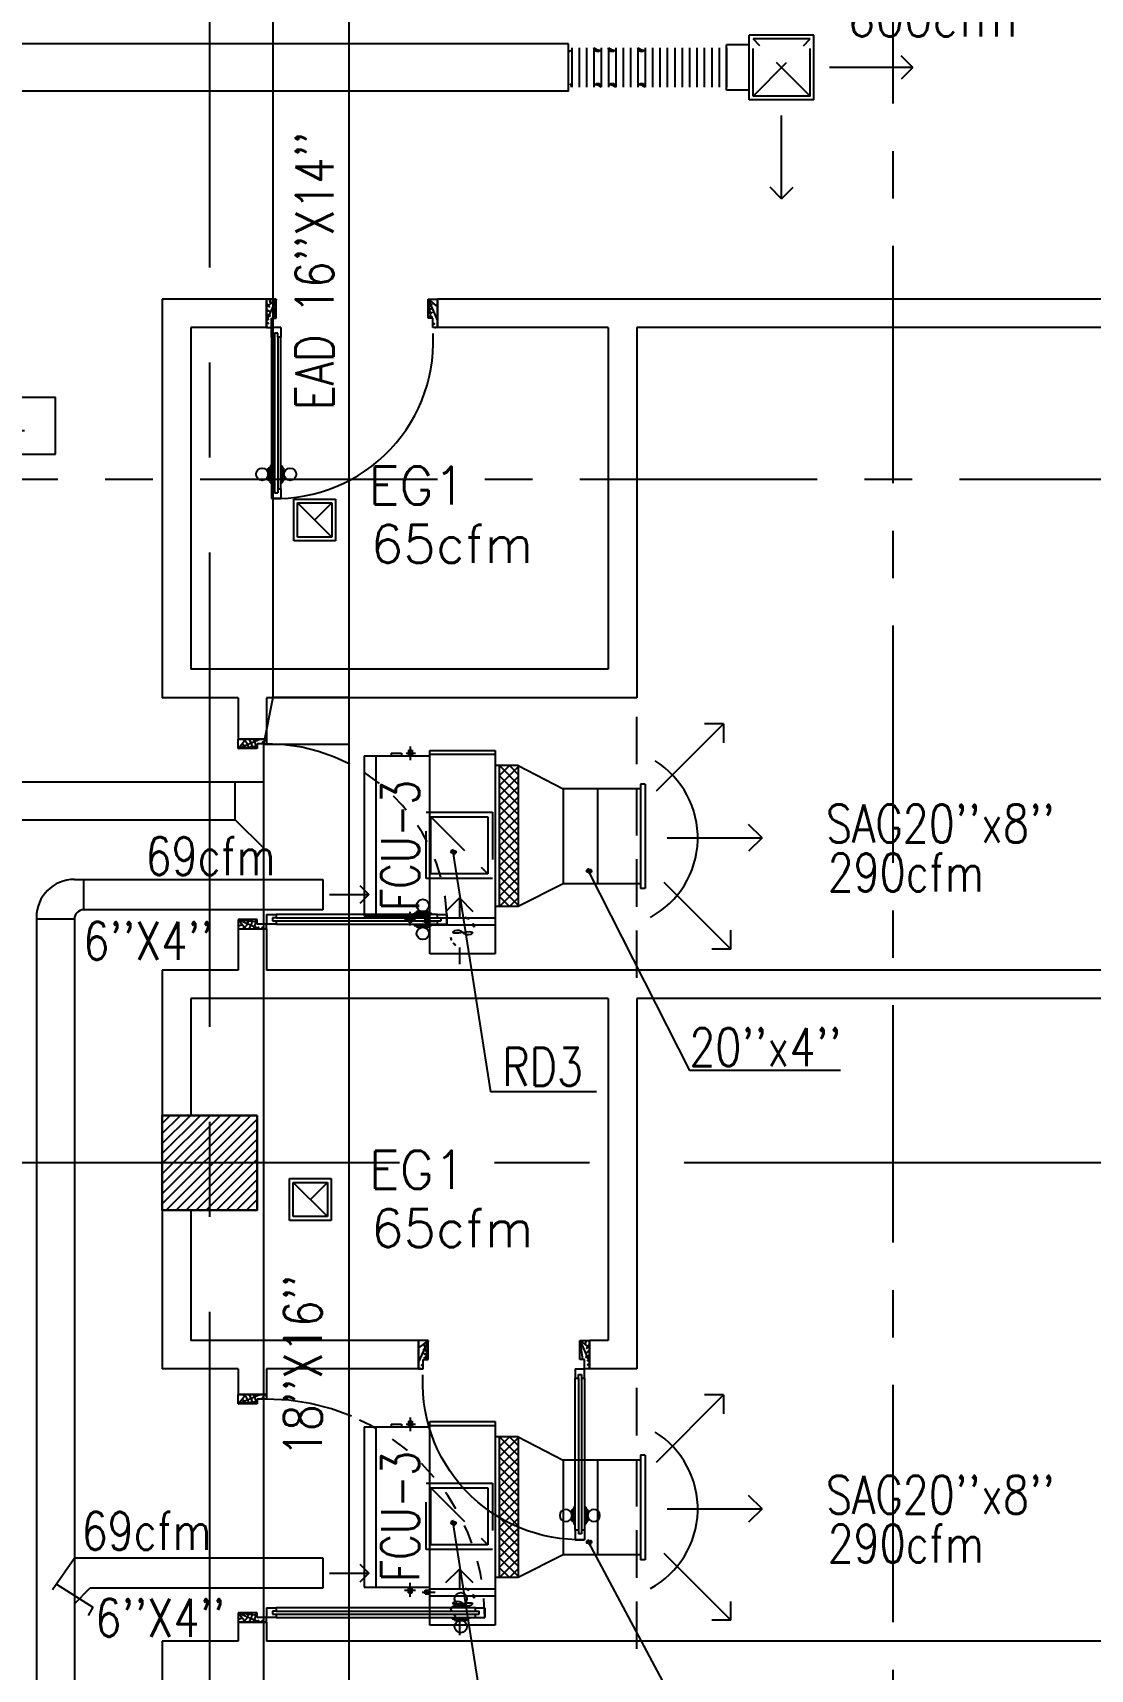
# Model space of a CAD drawing. Extents: x 417866231.7 to 417866328.5, y 43498046.7 to 43498124.2.
# Drawn here: x 417866289.15 to 417866294.72, y 43498095.34 to 43498103.96 of the extents above; entities that cross this region are included whole.
import ezdxf

# ---------------------------------------------------------------- set-up
doc = ezdxf.new("R2010")
doc.units = 0
doc.header["$MEASUREMENT"] = 0
for name, pattern in [('CENTER', [2, 1.25, -0.25, 0.25, -0.25]), ('CENTERX2', [4, 2.5, -0.5, 0.5, -0.5]), ('HIDDEN', [0.375, 0.25, -0.125])]:
    doc.linetypes.add(name, pattern=pattern)
doc.layers.get('0').update_dxf_attribs({"linetype": 'CONTINUOUS'})
for name, color, linetype in [('AXES', 11, 'CENTERX2'), ('AXES1', 11, 'CENTER'), ('COL', 7, 'CONTINUOUS'), ('DOOR', 9, 'CONTINUOUS'), ('DUCT', 6, 'CONTINUOUS'), ('EXDUCT', 10, 'CONTINUOUS'), ('FCU', 6, 'CONTINUOUS'), ('HAT', 11, 'CONTINUOUS'), ('M-AC-FLEX', 7, 'CONTINUOUS'), ('M-EGU.', 2, 'CONTINUOUS'), ('M-TEXT', 2, 'CONTINUOUS'), ('PSUPPLY', 3, 'HIDDEN'), ('SCD', 2, 'CONTINUOUS'), ('WALL', 9, 'CONTINUOUS')]:
    doc.layers.add(name, color=color, linetype=linetype)
doc.styles.add('ROMANS', font='ROMANS.shx', dxfattribs={"width": 0.6})

# ---------------------------------------------------------------- blocks, each defined once
blk = doc.blocks.new('DOOR90')
at = {"layer": 'DOOR', "color": 7, "linetype": 'ByBlock'}
for p, q in [((-150, 0), (0, 0)), ((-150, 0), (-150, -25)), ((0, -50), (-113.7, 0)), ((0, -50), (-40.1, 0)), ((0, -50), (0, 0)), ((-1000, -25), (-1050, -25)), ((-1050, -75), (-1050, -25)), ((-1050, -25), (-1050, -75)), ((-1000, -75), (-1050, -75)), ((-1000, -42), (-1020, -42)), ((-1020, -42), (-1020, -58)), ((-1000, -58), (-1020, -58)), ((-1000, -25), (-1000, -42)), ((-1000, -58), (-1000, -75)), ((-877.6, -17.8), (-967.6, -17.8)), ((-967.6, -25), (-967.6, -17.8)), ((-967.6, -75), (-967.6, -82.2)), ((-877.6, -82.2), (-967.6, -82.2)), ((-955, -8.8), (-890.2, -8.8)), ((-955, -17.8), (-955, -8.8)), ((-955, -17.8), (-890.2, -17.8)), ((-955, -82.2), (-890.2, -82.2)), ((-955, -82.2), (-955, -91.2)), ((-890.2, -17.8), (-890.2, -8.8)), ((-890.2, -82.2), (-890.2, -91.2)), ((-877.6, -25), (-877.6, -17.8)), ((-877.6, -75), (-877.6, -82.2)), ((-200, -25), (-150, -25)), ((-200, -42), (-200, -25)), ((-180, -42), (-200, -42)), ((-200, -58), (-180, -58)), ((-200, -75), (-200, -58)), ((-150, -75), (-200, -75)), ((-180, -58), (-180, -42)), ((-150, -25), (-100, -25)), ((-150, -75), (-150, -25)), ((-100, -25), (-100, -50)), ((0, -50), (-100, -36.6)), ((-100, -50), (0, -50)), ((-955, -91.2), (-890.2, -91.2)), ((0, -850), (-113.7, -900)), ((-100, -875), (-100, -850)), ((0, -850), (-100, -863.4)), ((-100, -850), (0, -850)), ((0, -850), (-40.1, -900)), ((0, -850), (0, -900)), ((-150, -875), (-100, -875)), ((-150, -900), (-150, -875)), ((-150, -900), (0, -900)), ((0, -900), (-150, -900))]:
    blk.add_line(p, q, dxfattribs=at)
at = {"layer": 'DOOR', "linetype": 'ByBlock'}
for p, q in [((-200, -25), (-1000, -25)), ((-200, -42), (-1000, -42)), ((-200, -58), (-1000, -58)), ((-1000, -75), (-200, -75))]:
    blk.add_line(p, q, dxfattribs=at)
at = {"layer": 'DOOR', "color": 7, "linetype": 'ByBlock'}
for centre in [(-922.6, 23.5), (-922.6, -123.5)]:
    blk.add_circle(centre, 32.4, dxfattribs=at)
for centre, radius, start, end in [((0, -50), 154.4, 161.10529, 166.28577), ((0, -50), 94.4, 148.01819, 180), ((0, -50), 134.4, 158.15985, 169.28002), ((0, -50), 114.4, 154.08384, 167.37743), ((0, -50), 74.4, 137.77643, 180), ((0, -50), 54.4, 113.20738, 180), ((0, -50), 34.4, 90, 180), ((0, -50), 14.4, 90, 180), ((0, -850), 94.4, 180, 211.98181), ((0, -850), 74.4, 180, 222.22357), ((0, -850), 54.4, 180, 246.79262), ((0, -850), 34.4, 180, 270), ((0, -850), 14.4, 180, 270), ((0, -850), 154.4, 193.71423, 198.89471), ((0, -850), 134.4, 190.71998, 201.84015)]:
    blk.add_arc(centre, radius, start, end, dxfattribs=at)
at = {"layer": 'DOOR', "linetype": 'HIDDEN', "ltscale": 0.5}
blk.add_arc((-222.2, -50), 828.2, 178.27012, 275.00304, dxfattribs=at)
blk = doc.blocks.new('DOOR-10')
at = {"layer": 'DOOR', "color": 0, "linetype": 'ByBlock'}
for p, q in [((-25.7, 1100), (-75.7, 1100)), ((-75.7, 1100), (-25.7, 1100)), ((-75.7, 1050), (-75.7, 1100)), ((-58.7, 1050), (-75.7, 1050)), ((-42.7, 1070), (-58.7, 1070)), ((-58.7, 1050), (-58.7, 1070)), ((-42.7, 1050), (-42.7, 1070)), ((-25.7, 1050), (-42.7, 1050)), ((-25.7, 1050), (-25.7, 1100)), ((-82.9, 1005), (-91.9, 1005)), ((-91.9, 1005), (-91.9, 940.2)), ((-75.7, 1017.6), (-82.9, 1017.6)), ((-82.9, 927.6), (-82.9, 1017.6)), ((-82.9, 1005), (-82.9, 940.2)), ((-25.7, 1017.6), (-18.5, 1017.6)), ((-18.5, 927.6), (-18.5, 1017.6)), ((-18.5, 1005), (-9.5, 1005)), ((-18.5, 1005), (-18.5, 940.2)), ((-9.5, 1005), (-9.5, 940.2)), ((-82.9, 940.2), (-91.9, 940.2)), ((-75.7, 927.6), (-82.9, 927.6)), ((-25.7, 927.6), (-18.5, 927.6)), ((-18.5, 940.2), (-9.5, 940.2)), ((-75.7, 200), (-58.7, 200)), ((-75.7, 150), (-75.7, 200)), ((-58.7, 200), (-58.7, 180)), ((-58.7, 180), (-42.7, 180)), ((-42.7, 200), (-25.7, 200)), ((-42.7, 180), (-42.7, 200)), ((-25.7, 200), (-25.7, 150)), ((-1000.7, 0), (-1000.7, 150)), ((-1000.7, 150), (-975.7, 150)), ((-1000.7, 150), (-1000.7, 0)), ((-975.7, 150), (-975.7, 100)), ((-975.7, 100), (-950.7, 100)), ((-950.7, 100), (-950.7, 0)), ((-75.7, 150), (-25.7, 150)), ((-50.7, 100), (-50.7, 0)), ((-25.7, 100), (-50.7, 100)), ((-0.7, 150), (-25.7, 150)), ((-25.7, 150), (-25.7, 100)), ((-950.7, 0), (-1000.7, 0)), ((-50.7, 0), (-0.7, 0))]:
    blk.add_line(p, q, dxfattribs=at)
at = {"layer": 'DOOR', "linetype": 'ByBlock'}
for p, q in [((-75.7, 1050), (-75.7, 200)), ((-58.7, 200), (-58.7, 1050)), ((-42.7, 200), (-42.7, 1050)), ((-25.7, 200), (-25.7, 1050))]:
    blk.add_line(p, q, dxfattribs=at)
at = {"layer": 'DOOR', "color": 9, "linetype": 'ByBlock'}
for p, q in [((-950.7, 0), (-1000.7, 113.7)), ((-950.7, 0), (-964.1, 100)), ((-50.7, 0), (-0.7, 113.7)), ((-50.7, 0), (-37.3, 100)), ((-0.7, 0), (-0.7, 150)), ((-950.7, 0), (-1000.7, 40.1)), ((-50.7, 0), (-0.7, 40.1))]:
    blk.add_line(p, q, dxfattribs=at)
at = {"layer": 'DOOR', "color": 0, "linetype": 'ByBlock'}
for centre in [(-124.2, 972.6), (22.8, 972.6)]:
    blk.add_circle(centre, 32.4, dxfattribs=at)
at = {"layer": 'DOOR', "linetype": 'HIDDEN', "ltscale": 0.5}
blk.add_arc((-23.4, 149.1), 952.3, 93.14816, 179.94816, dxfattribs=at)
at = {"layer": 'DOOR', "color": 9, "linetype": 'ByBlock'}
for centre, radius, start, end in [((-950.7, 0), 154.4, 103.71423, 108.89471), ((-950.7, 0), 134.4, 100.71998, 111.84015), ((-950.7, 0), 94.4, 90, 121.98181), ((-50.7, 0), 94.4, 58.01819, 90), ((-50.7, 0), 134.4, 68.15985, 79.28002), ((-50.7, 0), 114.4, 64.08384, 77.37743), ((-50.7, 0), 154.4, 71.10529, 76.28577), ((-950.7, 0), 74.4, 90, 132.22357), ((-950.7, 0), 54.4, 90, 156.79262), ((-950.7, 0), 34.4, 90, 180), ((-950.7, 0), 14.4, 90, 180), ((-50.7, 0), 74.4, 47.77643, 90), ((-50.7, 0), 54.4, 23.20738, 90), ((-50.7, 0), 34.4, 0, 90), ((-50.7, 0), 14.4, 0, 90)]:
    blk.add_arc(centre, radius, start, end, dxfattribs=at)
blk = doc.blocks.new('*X95')
at = {"color": 0}
for p, q in [((245928.6, 162719.8), (246398.5, 163189.7)), ((245928.6, 162772.8), (246345.5, 163189.7)), ((245928.6, 162825.8), (246292.5, 163189.7)), ((245928.6, 162878.9), (246239.4, 163189.7)), ((245928.6, 162931.9), (246186.4, 163189.7)), ((245928.6, 162984.9), (246133.4, 163189.7)), ((245928.6, 163038), (246080.3, 163189.7)), ((245928.6, 163091), (246027.3, 163189.7)), ((245928.6, 163144), (245974.3, 163189.7)), ((245951.6, 162689.7), (246428.6, 163166.7)), ((246004.6, 162689.7), (246428.6, 163113.7)), ((246057.6, 162689.7), (246428.6, 163060.7)), ((246110.7, 162689.7), (246428.6, 163007.6)), ((246163.7, 162689.7), (246428.6, 162954.6)), ((246216.7, 162689.7), (246428.6, 162901.6)), ((246269.8, 162689.7), (246428.6, 162848.5)), ((246322.8, 162689.7), (246428.6, 162795.5)), ((246375.8, 162689.7), (246428.6, 162742.5))]:
    blk.add_line(p, q, dxfattribs=at)
blk = doc.blocks.new('COL50')
at = {"layer": 'COL'}
blk.add_lwpolyline([(-250, 250), (-250, -250), (250, -250), (250, 250)], close=True, dxfattribs=at)
blk = doc.blocks.new('DOOR100')
at = {"layer": 'DOOR', "color": 7, "linetype": 'ByBlock'}
for p, q in [((-75, 1250), (-75, 1300)), ((-75, 1300), (-25, 1300)), ((-25, 1300), (-75, 1300)), ((-25, 1250), (-25, 1300)), ((-82.2, 1127.6), (-82.2, 1217.6)), ((-75, 1217.6), (-82.2, 1217.6)), ((-58, 1250), (-75, 1250)), ((-58, 1250), (-58, 1270)), ((-42, 1270), (-58, 1270)), ((-42, 1250), (-42, 1270)), ((-25, 1250), (-42, 1250)), ((-25, 1217.6), (-17.8, 1217.6)), ((-17.8, 1127.6), (-17.8, 1217.6)), ((-91.2, 1205), (-91.2, 1140.2)), ((-82.2, 1205), (-91.2, 1205)), ((-82.2, 1140.2), (-91.2, 1140.2)), ((-82.2, 1205), (-82.2, 1140.2)), ((-75, 1127.6), (-82.2, 1127.6)), ((-25, 1127.6), (-17.8, 1127.6)), ((-17.8, 1205), (-17.8, 1140.2)), ((-17.8, 1205), (-8.8, 1205)), ((-17.8, 1140.2), (-8.8, 1140.2)), ((-8.8, 1205), (-8.8, 1140.2)), ((-75, 200), (-58, 200)), ((-75, 150), (-75, 200)), ((-58, 200), (-58, 180)), ((-58, 180), (-42, 180)), ((-42, 200), (-25, 200)), ((-42, 180), (-42, 200)), ((-25, 200), (-25, 150)), ((-1200, 0), (-1200, 150)), ((-1200, 150), (-1175, 150)), ((-1200, 150), (-1200, 0)), ((-1150, 0), (-1200, 113.7)), ((-1175, 150), (-1175, 100)), ((-1175, 100), (-1150, 100)), ((-1150, 0), (-1163.4, 100)), ((-1150, 100), (-1150, 0)), ((-75, 150), (-25, 150)), ((-50, 0), (0, 113.7)), ((-50, 100), (-50, 0)), ((-50, 0), (-36.6, 100)), ((-25, 100), (-50, 100)), ((0, 150), (-25, 150)), ((-25, 150), (-25, 100)), ((0, 0), (0, 150)), ((0, 150), (0, 0)), ((-1150, 0), (-1200, 40.1)), ((-1150, 0), (-1200, 0)), ((-50, 0), (0, 40.1)), ((-50, 0), (0, 0))]:
    blk.add_line(p, q, dxfattribs=at)
at = {"layer": 'DOOR', "linetype": 'ByBlock'}
for p, q in [((-75, 1250), (-75, 200)), ((-58, 200), (-58, 1250)), ((-42, 200), (-42, 1250)), ((-25, 200), (-25, 1250))]:
    blk.add_line(p, q, dxfattribs=at)
at = {"layer": 'DOOR', "color": 7, "linetype": 'ByBlock'}
for centre in [(-123.5, 1172.6), (23.5, 1172.6)]:
    blk.add_circle(centre, 32.4, dxfattribs=at)
at = {"layer": 'DOOR', "linetype": 'HIDDEN', "ltscale": 0.5}
blk.add_arc((-25, 150), 1150, 90, 180, dxfattribs=at)
at = {"layer": 'DOOR', "color": 7, "linetype": 'ByBlock'}
for centre, radius, start, end in [((-1150, 0), 154.4, 103.71423, 108.89471), ((-1150, 0), 134.4, 100.71998, 111.84015), ((-1150, 0), 94.4, 90, 121.98181), ((-50, 0), 94.4, 58.01819, 90), ((-50, 0), 134.4, 68.15985, 79.28002), ((-50, 0), 114.4, 64.08384, 77.37743), ((-50, 0), 154.4, 71.10529, 76.28577), ((-1150, 0), 74.4, 90, 132.22357), ((-1150, 0), 54.4, 90, 156.79262), ((-1150, 0), 34.4, 90, 180), ((-1150, 0), 14.4, 90, 180), ((-50, 0), 74.4, 47.77643, 90), ((-50, 0), 54.4, 23.20738, 90), ((-50, 0), 34.4, 0, 90), ((-50, 0), 14.4, 0, 90)]:
    blk.add_arc(centre, radius, start, end, dxfattribs=at)
blk = doc.blocks.new('*X31')
at = {"color": 0}
for p, q in [((-750.2, 2537.8), (-672.3, 2615.8)), ((-750.2, 2590.8), (-725.3, 2615.8)), ((-659.6, 2515.8), (-750.2, 2606.4)), ((-719.2, 2515.8), (-619.2, 2615.8)), ((-606.6, 2515.8), (-706.6, 2615.8)), ((-666.2, 2515.8), (-566.2, 2615.8)), ((-553.6, 2515.8), (-653.6, 2615.8)), ((-613.2, 2515.8), (-513.2, 2615.8)), ((-500.5, 2515.8), (-600.5, 2615.8)), ((-560.1, 2515.8), (-460.1, 2615.8)), ((-447.5, 2515.8), (-547.5, 2615.8)), ((-507.1, 2515.8), (-407.1, 2615.8)), ((-394.5, 2515.8), (-494.5, 2615.8)), ((-454.1, 2515.8), (-354.1, 2615.8)), ((-341.4, 2515.8), (-441.4, 2615.8)), ((-401, 2515.8), (-301, 2615.8)), ((-288.4, 2515.8), (-388.4, 2615.8)), ((-348, 2515.8), (-248, 2615.8)), ((-235.4, 2515.8), (-335.4, 2615.8)), ((-295, 2515.8), (-195, 2615.8)), ((-182.3, 2515.8), (-282.3, 2615.8)), ((-241.9, 2515.8), (-141.9, 2615.8)), ((-129.3, 2515.8), (-229.3, 2615.8)), ((-188.9, 2515.8), (-88.9, 2615.8)), ((-76.3, 2515.8), (-176.3, 2615.8)), ((-135.9, 2515.8), (-35.9, 2615.8)), ((-23.2, 2515.8), (-123.2, 2615.8)), ((-82.8, 2515.8), (17.2, 2615.8)), ((29.8, 2515.8), (-70.2, 2615.8)), ((-29.8, 2515.8), (70.2, 2615.8)), ((82.8, 2515.8), (-17.2, 2615.8)), ((23.2, 2515.8), (123.2, 2615.8)), ((135.9, 2515.8), (35.9, 2615.8)), ((76.3, 2515.8), (176.3, 2615.8)), ((188.9, 2515.8), (88.9, 2615.8)), ((129.3, 2515.8), (214.8, 2601.2)), ((214.8, 2543), (141.9, 2615.8)), ((214.8, 2596), (195, 2615.8)), ((-712.7, 2515.8), (-750.2, 2553.4)), ((182.3, 2515.8), (214.8, 2548.2))]:
    blk.add_line(p, q, dxfattribs=at)
blk = doc.blocks.new('WAP16')
at = {"color": 6}
for p, q in [((-597, 0), (-597, -737)), ((-597, 0), (597, 0)), ((597, 0), (597, -737)), ((-597, -437), (597, -437)), ((-597, -737), (597, -737))]:
    blk.add_line(p, q, dxfattribs=at)
at = {"color": 3}
for p, q in [((-597, -32), (597, -32)), ((597, -437), (835, -437)), ((835, -437), (835, -737)), ((597, -562), (670.3, -562)), ((-482.5, -737), (-482.5, -862)), ((-482.5, -762), (482.5, -762)), ((482.5, -737), (482.5, -862)), ((597, -737), (835, -737)), ((-482.5, -862), (482.5, -862))]:
    blk.add_line(p, q, dxfattribs=at)
at = {"color": 11}
blk.add_blockref('*X31', (267.7, -3377.8), dxfattribs=at)
blk = doc.blocks.new('*X41')
at = {"color": 0}
for p, q in [((16890.5, -2466.6), (16943.5, -2413.6)), ((16990.5, -2512.5), (16891.6, -2413.6)), ((16990.5, -2459.4), (16944.6, -2413.6)), ((16890.5, -2519.6), (16990.5, -2419.6)), ((16990.5, -2565.5), (16890.5, -2465.5)), ((16890.5, -2572.6), (16990.5, -2472.6)), ((16990.5, -2618.5), (16890.5, -2518.5)), ((16890.5, -2625.7), (16990.5, -2525.7)), ((16990.5, -2671.6), (16890.5, -2571.6)), ((16890.5, -2678.7), (16990.5, -2578.7)), ((16990.5, -2724.6), (16890.5, -2624.6)), ((16890.5, -2731.7), (16990.5, -2631.7)), ((16990.5, -2777.6), (16890.5, -2677.6)), ((16890.5, -2784.8), (16990.5, -2684.8)), ((16990.5, -2830.7), (16890.5, -2730.7)), ((16890.5, -2837.8), (16990.5, -2737.8)), ((16990.5, -2883.7), (16890.5, -2783.7)), ((16890.5, -2890.8), (16990.5, -2790.8)), ((16990.5, -2936.7), (16890.5, -2836.7)), ((16890.5, -2943.9), (16990.5, -2843.9)), ((16990.5, -2989.8), (16890.5, -2889.8)), ((16890.5, -2996.9), (16990.5, -2896.9)), ((16990.5, -3042.8), (16890.5, -2942.8)), ((16890.5, -3049.9), (16990.5, -2949.9)), ((16990.5, -3095.8), (16890.5, -2995.8)), ((16890.5, -3103), (16990.5, -3003)), ((16990.5, -3148.9), (16890.5, -3048.9)), ((16943.5, -3154.9), (16890.5, -3101.9)), ((16891.5, -3154.9), (16990.5, -3056)), ((16944.6, -3154.9), (16990.5, -3109))]:
    blk.add_line(p, q, dxfattribs=at)

msp = doc.modelspace()

# ---------------------------------------------------------------- linework, layer by layer
at = {"layer": 'AXES'}
for p, q in [((417866290.0786, 43498046.7245), (417866290.0786, 43498123.5372)), ((417866307.0786, 43498098.0088), (417866239.0386, 43498098.0088))]:
    msp.add_line(p, q, dxfattribs=at)
at = {"layer": 'AXES1'}
for p, q in [((417866293.6786, 43498053.5888), (417866293.6786, 43498112.4088)), ((417866297.2786, 43498101.6088), (417866239.0386, 43498101.6088))]:
    msp.add_line(p, q, dxfattribs=at)
at = {"layer": 'DUCT', "linetype": 'ByBlock'}
for p, q in [((417866291.9682, 43498103.9038), (417866288.6319, 43498103.9038)), ((417866291.9682, 43498103.6538), (417866291.9682, 43498103.9038)), ((417866291.9682, 43498103.6538), (417866288.6319, 43498103.6538)), ((417866289.1655, 43498099.3022), (417866289.1655, 43498093.3835)), ((417866289.3655, 43498099.2922), (417866289.3655, 43498093.3835))]:
    msp.add_line(p, q, dxfattribs=at)
at = {"layer": 'DUCT', "linetype": 'Continuous'}
for p, q in [((417866291.7042, 43498100.1012), (417866291.9399, 43498099.9785)), ((417866292.1224, 43498099.9785), (417866291.9399, 43498099.9785)), ((417866291.9399, 43498099.9785), (417866291.9399, 43498099.4785)), ((417866292.1224, 43498099.9785), (417866292.1224, 43498099.4785)), ((417866292.3474, 43498099.9785), (417866292.1224, 43498099.9785)), ((417866291.9399, 43498099.4785), (417866291.7042, 43498099.3598)), ((417866292.1224, 43498099.4785), (417866291.9399, 43498099.4785)), ((417866292.3474, 43498099.4785), (417866292.1224, 43498099.4785)), ((417866291.7042, 43498096.5662), (417866291.9399, 43498096.4435)), ((417866292.1224, 43498096.4435), (417866291.9399, 43498096.4435)), ((417866291.9399, 43498096.4435), (417866291.9399, 43498095.9435)), ((417866292.1224, 43498096.4435), (417866292.1224, 43498095.9435)), ((417866292.3474, 43498096.4435), (417866292.1224, 43498096.4435)), ((417866291.9399, 43498095.9435), (417866291.7042, 43498095.8248)), ((417866292.1224, 43498095.9435), (417866291.9399, 43498095.9435)), ((417866292.3474, 43498095.9435), (417866292.1224, 43498095.9435))]:
    msp.add_line(p, q, dxfattribs=at)
at = {"layer": 'DUCT'}
for p, q in [((417866289.3655, 43498099.5022), (417866290.6745, 43498099.5022)), ((417866289.4155, 43498099.3422), (417866289.4155, 43498099.5022)), ((417866290.6745, 43498099.5022), (417866290.6745, 43498099.3422)), ((417866290.6745, 43498099.3422), (417866289.4155, 43498099.3422)), ((417866289.3655, 43498099.2922), (417866289.1655, 43498099.2922)), ((417866289.462, 43498099.2435), (417866289.462, 43498099.2435)), ((417866289.3675, 43498095.9278), (417866289.25, 43498095.7598)), ((417866289.3675, 43498095.9278), (417866290.6745, 43498095.9278)), ((417866290.6745, 43498095.9278), (417866290.6745, 43498095.7678)), ((417866289.2706, 43498095.7893), (417866289.462, 43498095.6691)), ((417866289.3675, 43498095.6878), (417866289.4475, 43498095.7678)), ((417866290.6745, 43498095.7678), (417866289.4475, 43498095.7678)), ((417866289.462, 43498095.6691), (417866289.439, 43498095.624)), ((417866289.462, 43498095.6691), (417866289.462, 43498095.6691))]:
    msp.add_line(p, q, dxfattribs=at)
for centre, radius in [((417866289.3655, 43498099.3022), 0.2), ((417866289.4155, 43498099.2922), 0.05)]:
    msp.add_arc(centre, radius, 90, 180, dxfattribs=at)
at = {"layer": 'EXDUCT', "linetype": 'ByBlock'}
for p, q in [((417866290.813, 43498094.0902), (417866290.813, 43498105.7086)), ((417866290.413, 43498100.4614), (417866290.413, 43498105.5836)), ((417866290.363, 43498100.2136), (417866290.413, 43498100.4614)), ((417866290.413, 43498100.4614), (417866290.813, 43498100.4614)), ((417866290.363, 43498100.2136), (417866290.813, 43498100.2136)), ((417866290.363, 43498094.0902), (417866290.363, 43498100.2136)), ((417866285.0146, 43498100.0163), (417866290.363, 43498100.0163)), ((417866290.213, 43498099.8163), (417866290.213, 43498100.0163)), ((417866286.2513, 43498099.8163), (417866290.213, 43498099.8163)), ((417866290.213, 43498099.8163), (417866290.363, 43498099.6663))]:
    msp.add_line(p, q, dxfattribs=at)
at = {"layer": 'FCU', "color": 3}
for p, q in [((417866291.1351, 43498100.2027), (417866291.1351, 43498100.13)), ((417866290.9533, 43498100.1527), (417866290.9533, 43498099.3082)), ((417866291.0346, 43498100.1677), (417866291.0346, 43498100.1527)), ((417866291.0346, 43498100.1677), (417866291.0895, 43498100.1677)), ((417866291.0895, 43498100.1677), (417866291.0895, 43498100.1527)), ((417866291.1144, 43498100.1677), (417866291.162, 43498100.1677)), ((417866291.1251, 43498100.1827), (417866291.1451, 43498100.1827)), ((417866291.1251, 43498100.1827), (417866291.1251, 43498100.1527)), ((417866291.1451, 43498100.1827), (417866291.1451, 43498100.1527)), ((417866291.239, 43498100.1609), (417866291.5819, 43498100.1609)), ((417866291.7042, 43498100.1012), (417866291.5819, 43498100.1012)), ((417866291.6042, 43498100.1012), (417866291.6042, 43498099.3598)), ((417866291.7042, 43498100.1012), (417866291.7042, 43498099.3598)), ((417866291.7042, 43498099.3598), (417866291.5819, 43498099.3598)), ((417866291.1053, 43498099.2932), (417866291.162, 43498099.2932)), ((417866291.1251, 43498099.2782), (417866291.1251, 43498099.3082)), ((417866291.1251, 43498099.2782), (417866291.1451, 43498099.2782)), ((417866291.1351, 43498099.2583), (417866291.1351, 43498099.331)), ((417866291.1451, 43498099.2782), (417866291.1451, 43498099.3082)), ((417866291.198, 43498099.2828), (417866291.2663, 43498099.2828)), ((417866291.214, 43498099.2728), (417866291.214, 43498099.2928)), ((417866291.214, 43498099.2928), (417866291.239, 43498099.2928)), ((417866291.214, 43498099.2728), (417866291.239, 43498099.2728)), ((417866291.239, 43498099.3001), (417866291.5819, 43498099.3001)), ((417866291.239, 43498099.109), (417866291.239, 43498099.2614)), ((417866291.5819, 43498099.2614), (417866291.5819, 43498099.109)), ((417866291.5819, 43498099.109), (417866291.239, 43498099.109)), ((417866291.1351, 43498096.6677), (417866291.1351, 43498096.595)), ((417866290.9533, 43498096.6177), (417866290.9533, 43498095.7732)), ((417866291.0346, 43498096.6327), (417866291.0346, 43498096.6177)), ((417866291.0346, 43498096.6327), (417866291.0895, 43498096.6327)), ((417866291.0895, 43498096.6327), (417866291.0895, 43498096.6177)), ((417866291.1144, 43498096.6327), (417866291.162, 43498096.6327)), ((417866291.1251, 43498096.6477), (417866291.1451, 43498096.6477)), ((417866291.1251, 43498096.6477), (417866291.1251, 43498096.6177)), ((417866291.1451, 43498096.6477), (417866291.1451, 43498096.6177)), ((417866291.239, 43498096.6259), (417866291.5819, 43498096.6259)), ((417866291.7042, 43498096.5662), (417866291.5819, 43498096.5662)), ((417866291.6042, 43498096.5662), (417866291.6042, 43498095.8248)), ((417866291.7042, 43498096.5662), (417866291.7042, 43498095.8248)), ((417866291.7042, 43498095.8248), (417866291.5819, 43498095.8248)), ((417866291.1053, 43498095.7582), (417866291.162, 43498095.7582)), ((417866291.1251, 43498095.7432), (417866291.1251, 43498095.7732)), ((417866291.1251, 43498095.7432), (417866291.1451, 43498095.7432)), ((417866291.1351, 43498095.7233), (417866291.1351, 43498095.796)), ((417866291.1451, 43498095.7432), (417866291.1451, 43498095.7732)), ((417866291.198, 43498095.7478), (417866291.2663, 43498095.7478)), ((417866291.214, 43498095.7378), (417866291.214, 43498095.7578)), ((417866291.214, 43498095.7578), (417866291.239, 43498095.7578)), ((417866291.214, 43498095.7378), (417866291.239, 43498095.7378)), ((417866291.239, 43498095.7651), (417866291.5819, 43498095.7651)), ((417866291.239, 43498095.574), (417866291.239, 43498095.7264)), ((417866291.5819, 43498095.7264), (417866291.5819, 43498095.574)), ((417866291.5819, 43498095.574), (417866291.239, 43498095.574))]:
    msp.add_line(p, q, dxfattribs=at)
at = {"layer": 'FCU', "color": 6}
for p, q in [((417866290.893, 43498100.1527), (417866290.893, 43498099.3082)), ((417866290.893, 43498100.1527), (417866291.239, 43498100.1527)), ((417866291.239, 43498099.2614), (417866291.239, 43498100.1813)), ((417866291.239, 43498100.1813), (417866291.5819, 43498100.1813)), ((417866291.5819, 43498100.1813), (417866291.5819, 43498099.2614)), ((417866290.893, 43498099.3082), (417866291.239, 43498099.3082)), ((417866291.5819, 43498099.2614), (417866291.239, 43498099.2614)), ((417866290.893, 43498096.6177), (417866290.893, 43498095.7732)), ((417866290.893, 43498096.6177), (417866291.239, 43498096.6177)), ((417866291.239, 43498095.7264), (417866291.239, 43498096.6463)), ((417866291.239, 43498096.6463), (417866291.5819, 43498096.6463)), ((417866291.5819, 43498096.6463), (417866291.5819, 43498095.7264)), ((417866290.893, 43498095.7732), (417866291.239, 43498095.7732)), ((417866291.5819, 43498095.7264), (417866291.239, 43498095.7264))]:
    msp.add_line(p, q, dxfattribs=at)
at = {"layer": 'M-AC-FLEX', "color": 11}
for p, q in [((417866291.987, 43498103.8825), (417866291.987, 43498103.675)), ((417866291.987, 43498103.8825), (417866291.987, 43498103.675)), ((417866292.0253, 43498103.8825), (417866292.0253, 43498103.675)), ((417866292.0253, 43498103.8825), (417866292.0253, 43498103.675)), ((417866292.0643, 43498103.8825), (417866292.0643, 43498103.675)), ((417866292.0643, 43498103.8825), (417866292.0643, 43498103.675)), ((417866292.1026, 43498103.8825), (417866292.1026, 43498103.675)), ((417866292.1026, 43498103.8825), (417866292.1026, 43498103.675)), ((417866292.1026, 43498103.8825), (417866292.1026, 43498103.675)), ((417866292.1026, 43498103.8825), (417866292.1026, 43498103.675)), ((417866292.1416, 43498103.8825), (417866292.1416, 43498103.675)), ((417866292.1416, 43498103.8825), (417866292.1416, 43498103.675)), ((417866292.1416, 43498103.8825), (417866292.1416, 43498103.675)), ((417866292.1416, 43498103.8825), (417866292.1416, 43498103.675)), ((417866292.1792, 43498103.8825), (417866292.1792, 43498103.675)), ((417866292.1792, 43498103.8825), (417866292.1792, 43498103.675)), ((417866292.1792, 43498103.8825), (417866292.1792, 43498103.675)), ((417866292.1792, 43498103.8825), (417866292.1792, 43498103.675)), ((417866292.2182, 43498103.8825), (417866292.2182, 43498103.675)), ((417866292.2182, 43498103.8825), (417866292.2182, 43498103.675)), ((417866292.2182, 43498103.8825), (417866292.2182, 43498103.675)), ((417866292.2182, 43498103.8825), (417866292.2182, 43498103.675)), ((417866292.2565, 43498103.8825), (417866292.2565, 43498103.675)), ((417866292.2565, 43498103.8825), (417866292.2565, 43498103.675)), ((417866292.2955, 43498103.8825), (417866292.2955, 43498103.675)), ((417866292.2955, 43498103.8825), (417866292.2955, 43498103.675)), ((417866292.3339, 43498103.8825), (417866292.3339, 43498103.675)), ((417866292.3339, 43498103.8825), (417866292.3339, 43498103.675)), ((417866292.3729, 43498103.8825), (417866292.3729, 43498103.675)), ((417866292.3729, 43498103.8825), (417866292.3729, 43498103.675)), ((417866292.4112, 43498103.8825), (417866292.4112, 43498103.675)), ((417866292.4502, 43498103.8825), (417866292.4502, 43498103.675)), ((417866292.4892, 43498103.8825), (417866292.4892, 43498103.675)), ((417866292.5282, 43498103.8825), (417866292.5282, 43498103.675)), ((417866292.5672, 43498103.8825), (417866292.5672, 43498103.675)), ((417866292.6062, 43498103.8825), (417866292.6062, 43498103.675)), ((417866292.6062, 43498103.8825), (417866292.6062, 43498103.675)), ((417866292.6452, 43498103.8825), (417866292.6452, 43498103.675)), ((417866292.6842, 43498103.8825), (417866292.6842, 43498103.675)), ((417866292.7232, 43498103.8825), (417866292.7232, 43498103.675)), ((417866292.7622, 43498103.8825), (417866292.7622, 43498103.675)), ((417866292.8012, 43498103.8825), (417866292.8012, 43498103.675))]:
    msp.add_line(p, q, dxfattribs=at)
at = {"layer": 'M-AC-FLEX'}
for points in [[(417866292.0643, 43498103.8825, -1), (417866292.0253, 43498103.8825, 1.018005), (417866291.987, 43498103.8825)], [(417866292.0253, 43498103.8825, 1), (417866292.0643, 43498103.8825, -1.018005), (417866292.1026, 43498103.8825)], [(417866292.1799, 43498103.8825, 1.017916), (417866292.1416, 43498103.8825)], [(417866292.1799, 43498103.8825, 1.017916), (417866292.1416, 43498103.8825)], [(417866292.2955, 43498103.8825, -1), (417866292.2565, 43498103.8825, 1.018005), (417866292.2182, 43498103.8825)], [(417866292.2565, 43498103.8825, 1), (417866292.2955, 43498103.8825, -1.018005), (417866292.3339, 43498103.8825)], [(417866292.5282, 43498103.8825, -1), (417866292.4892, 43498103.8825, 1), (417866292.4502, 43498103.8825, -1), (417866292.4112, 43498103.8825, 1.018005), (417866292.3729, 43498103.8825)], [(417866292.4892, 43498103.8825, 1), (417866292.5282, 43498103.8825, -1), (417866292.5672, 43498103.8825)], [(417866292.5672, 43498103.8825, 1), (417866292.5282, 43498103.8825)], [(417866292.6062, 43498103.8825, -1), (417866292.5672, 43498103.8825, 1), (417866292.5282, 43498103.8825)], [(417866292.5282, 43498103.8825, -1), (417866292.5672, 43498103.8825)], [(417866292.5672, 43498103.8825, 1), (417866292.6062, 43498103.8825, -1), (417866292.6452, 43498103.8825)], [(417866292.6062, 43498103.8825, -1), (417866292.6452, 43498103.8825)], [(417866292.6452, 43498103.8825, 1), (417866292.6062, 43498103.8825)], [(417866292.6452, 43498103.8825, 1), (417866292.6062, 43498103.8825)], [(417866292.6842, 43498103.8825, -1), (417866292.6452, 43498103.8825, 1), (417866292.6062, 43498103.8825)], [(417866292.6062, 43498103.8825, -1), (417866292.6452, 43498103.8825)], [(417866292.6452, 43498103.8825, 1), (417866292.6842, 43498103.8825, -1), (417866292.7232, 43498103.8825)], [(417866292.7622, 43498103.8825, -1), (417866292.7232, 43498103.8825, 1), (417866292.6842, 43498103.8825)], [(417866292.6842, 43498103.8825, -1), (417866292.7232, 43498103.8825)], [(417866292.7232, 43498103.8825, 1), (417866292.6842, 43498103.8825)], [(417866292.7232, 43498103.8825, 1), (417866292.7622, 43498103.8825, -1), (417866292.8012, 43498103.8825)], [(417866292.0643, 43498103.675, 1), (417866292.0253, 43498103.675, -1.018005), (417866291.987, 43498103.675)], [(417866292.0253, 43498103.675, -1), (417866292.0643, 43498103.675, 1.018005), (417866292.1026, 43498103.675)], [(417866292.1416, 43498103.675, 1.000002), (417866292.1799, 43498103.6757)], [(417866292.2955, 43498103.675, 1), (417866292.2565, 43498103.675, -1.018005), (417866292.2182, 43498103.675)], [(417866292.2565, 43498103.675, -1), (417866292.2955, 43498103.675, 1.018005), (417866292.3339, 43498103.675)], [(417866292.5282, 43498103.675, 1), (417866292.4892, 43498103.675, -1), (417866292.4502, 43498103.675, 1), (417866292.4112, 43498103.675, -1.018005), (417866292.3729, 43498103.675)], [(417866292.4892, 43498103.675, -1), (417866292.5282, 43498103.675, 1), (417866292.5672, 43498103.675)], [(417866292.6062, 43498103.675, 1), (417866292.5672, 43498103.675, -1), (417866292.5282, 43498103.675)], [(417866292.5672, 43498103.675, -1.000001), (417866292.5282, 43498103.675)], [(417866292.5282, 43498103.675, 1.000001), (417866292.5672, 43498103.675)], [(417866292.5672, 43498103.675, -1), (417866292.6062, 43498103.675, 1), (417866292.6452, 43498103.675)], [(417866292.6842, 43498103.675, 1), (417866292.6452, 43498103.675, -1), (417866292.6062, 43498103.675)], [(417866292.6062, 43498103.675, 1.000001), (417866292.6452, 43498103.675)], [(417866292.6452, 43498103.675, -1.000001), (417866292.6062, 43498103.675)], [(417866292.6452, 43498103.675, -1.000001), (417866292.6062, 43498103.675)], [(417866292.6062, 43498103.675, 1.000001), (417866292.6452, 43498103.675)], [(417866292.6452, 43498103.675, -1), (417866292.6842, 43498103.675, 1), (417866292.7232, 43498103.675)], [(417866292.7622, 43498103.675, 1), (417866292.7232, 43498103.675, -1), (417866292.6842, 43498103.675)], [(417866292.6842, 43498103.675, 1.000001), (417866292.7232, 43498103.675)], [(417866292.7232, 43498103.675, -1.000001), (417866292.6842, 43498103.675)], [(417866292.7232, 43498103.675, -1), (417866292.7622, 43498103.675, 1), (417866292.8012, 43498103.675)]]:
    msp.add_lwpolyline(points, format="xyb", dxfattribs=at)
for centre, start, end in [((417866291.9675, 43498103.8825), 272.16674, 0), ((417866291.9675, 43498103.8825), 272.16674, 331.56864), ((417866292.1221, 43498103.8825), 180, 331.56864), ((417866292.1221, 43498103.8825), 180, 331.56864), ((417866292.1221, 43498103.8825), 208.43136, 0), ((417866292.1221, 43498103.8825), 208.43136, 0), ((417866292.1987, 43498103.8825), 180, 331.56864), ((417866292.1987, 43498103.8825), 180, 331.56864), ((417866292.1987, 43498103.8825), 208.43136, 0), ((417866292.1987, 43498103.8825), 208.43136, 0), ((417866292.3534, 43498103.8825), 180, 331.56864), ((417866292.3534, 43498103.8825), 208.43136, 0), ((417866291.9675, 43498103.675), 359.98223, 87.83326), ((417866291.9675, 43498103.675), 359.98223, 87.83326), ((417866291.9675, 43498103.675), 28.43137, 87.83326), ((417866291.9675, 43498103.675), 28.43137, 87.83326), ((417866292.1221, 43498103.675), 28.43137, 180.01777), ((417866292.1221, 43498103.675), 28.43137, 180.01777), ((417866292.1221, 43498103.675), 28.43137, 180.01777), ((417866292.1221, 43498103.675), 28.43137, 180.01777), ((417866292.1221, 43498103.675), 359.98223, 151.56863), ((417866292.1221, 43498103.675), 359.98223, 151.56863), ((417866292.1221, 43498103.675), 359.98223, 151.56863), ((417866292.1221, 43498103.675), 359.98223, 151.56863), ((417866292.1987, 43498103.675), 28.43137, 180.01777), ((417866292.1987, 43498103.675), 28.43137, 180.01777), ((417866292.1987, 43498103.675), 28.43137, 180.01777), ((417866292.1987, 43498103.675), 28.43137, 180.01777), ((417866292.1987, 43498103.675), 359.98223, 151.56863), ((417866292.1987, 43498103.675), 359.98223, 151.56863), ((417866292.1987, 43498103.675), 359.98223, 151.56863), ((417866292.1987, 43498103.675), 359.98223, 151.56863), ((417866292.3534, 43498103.675), 28.43137, 180.01777), ((417866292.3534, 43498103.675), 28.43137, 180.01777), ((417866292.3534, 43498103.675), 359.98223, 151.56863), ((417866292.3534, 43498103.675), 359.98223, 151.56863)]:
    msp.add_arc(centre, 0.0195, start, end, dxfattribs=at)
at = {"layer": 'M-EGU.'}
for p, q in [((417866293.262, 43498103.9492), (417866292.9212, 43498103.9492)), ((417866292.9212, 43498103.6084), (417866292.9212, 43498103.9492)), ((417866293.262, 43498103.6084), (417866293.262, 43498103.9492)), ((417866292.8012, 43498103.6588), (417866292.8012, 43498103.8988)), ((417866292.9212, 43498103.8988), (417866292.8012, 43498103.8988)), ((417866293.7828, 43498103.7788), (417866293.7217, 43498103.8399)), ((417866293.7828, 43498103.7788), (417866293.344, 43498103.7788)), ((417866293.7828, 43498103.7788), (417866293.7217, 43498103.7177)), ((417866292.9212, 43498103.6588), (417866292.8012, 43498103.6588)), ((417866293.262, 43498103.6084), (417866292.9212, 43498103.6084)), ((417866293.0916, 43498103.0876), (417866293.0916, 43498103.5264)), ((417866293.0916, 43498103.0876), (417866293.0305, 43498103.1487)), ((417866293.0916, 43498103.0876), (417866293.1527, 43498103.1487)), ((417866291.2433, 43498099.8314), (417866291.5433, 43498099.8314)), ((417866291.2433, 43498099.5314), (417866291.2433, 43498099.8314)), ((417866291.5433, 43498099.8314), (417866291.5433, 43498099.5314)), ((417866291.5433, 43498099.5314), (417866291.2433, 43498099.5314)), ((417866290.7092, 43498099.4222), (417866290.9166, 43498099.4222)), ((417866290.8695, 43498099.4694), (417866290.9166, 43498099.4222)), ((417866290.9166, 43498099.4222), (417866290.8695, 43498099.3751)), ((417866291.3229, 43498099.3333), (417866291.3937, 43498099.404)), ((417866291.3937, 43498099.404), (417866291.4644, 43498099.3333)), ((417866291.3937, 43498099.404), (417866291.3937, 43498099.3029)), ((417866291.3937, 43498099.1437), (417866291.3937, 43498099.0551)), ((417866291.2433, 43498096.2964), (417866291.5433, 43498096.2964)), ((417866291.2433, 43498095.9964), (417866291.2433, 43498096.2964)), ((417866291.5433, 43498096.2964), (417866291.5433, 43498095.9964)), ((417866291.5433, 43498095.9964), (417866291.2433, 43498095.9964)), ((417866290.8695, 43498095.895), (417866290.9166, 43498095.8478)), ((417866290.7092, 43498095.8478), (417866290.9166, 43498095.8478)), ((417866290.9166, 43498095.8478), (417866290.8695, 43498095.8007)), ((417866291.3229, 43498095.7983), (417866291.3937, 43498095.869)), ((417866291.3937, 43498095.869), (417866291.4644, 43498095.7983)), ((417866291.3937, 43498095.869), (417866291.3937, 43498095.7679)), ((417866291.3937, 43498095.6087), (417866291.3937, 43498095.5201))]:
    msp.add_line(p, q, dxfattribs=at)
at = {"layer": 'M-EGU.', "linetype": 'HIDDEN'}
for p, q in [((417866293.242, 43498103.6284), (417866292.9412, 43498103.9292)), ((417866292.9412, 43498103.6284), (417866293.242, 43498103.9292)), ((417866293.242, 43498103.9292), (417866292.9412, 43498103.9292)), ((417866292.9412, 43498103.6284), (417866292.9412, 43498103.9292)), ((417866293.242, 43498103.6284), (417866293.242, 43498103.9292)), ((417866293.242, 43498103.6284), (417866292.9412, 43498103.6284)), ((417866292.3286, 43498098.9832), (417866292.3286, 43498100.4382)), ((417866292.3286, 43498098.9832), (417866292.3286, 43498100.3957)), ((417866291.2183, 43498099.8564), (417866291.5683, 43498099.8564)), ((417866291.2183, 43498099.5064), (417866291.2183, 43498099.8564)), ((417866291.5683, 43498099.8564), (417866291.5683, 43498099.5064)), ((417866291.2433, 43498099.8314), (417866291.5433, 43498099.5314)), ((417866291.5683, 43498099.5064), (417866291.2183, 43498099.5064)), ((417866292.3286, 43498095.4482), (417866292.3286, 43498096.9032)), ((417866292.3286, 43498095.4482), (417866292.3286, 43498096.8607)), ((417866291.2183, 43498096.3214), (417866291.5683, 43498096.3214)), ((417866291.2183, 43498095.9714), (417866291.2183, 43498096.3214)), ((417866291.5683, 43498096.3214), (417866291.5683, 43498095.9714)), ((417866291.2433, 43498096.2964), (417866291.5433, 43498095.9964)), ((417866291.5683, 43498095.9714), (417866291.2183, 43498095.9714))]:
    msp.add_line(p, q, dxfattribs=at)
at = {"layer": 'M-EGU.', "color": 2}
for p, q in [((417866292.4315, 43498099.9679), (417866292.785, 43498100.3215)), ((417866292.785, 43498100.3215), (417866292.685, 43498100.3215)), ((417866292.785, 43498100.3215), (417866292.785, 43498100.2215)), ((417866292.9884, 43498099.721), (417866292.9177, 43498099.7917)), ((417866292.4884, 43498099.721), (417866292.9884, 43498099.721)), ((417866292.9884, 43498099.721), (417866292.9177, 43498099.6503)), ((417866292.4712, 43498099.4876), (417866292.8247, 43498099.134)), ((417866292.8247, 43498099.134), (417866292.8247, 43498099.234)), ((417866292.8247, 43498099.134), (417866292.7247, 43498099.134)), ((417866292.4315, 43498096.4329), (417866292.785, 43498096.7865)), ((417866292.785, 43498096.7865), (417866292.685, 43498096.7865)), ((417866292.785, 43498096.7865), (417866292.785, 43498096.6865)), ((417866292.9884, 43498096.186), (417866292.9177, 43498096.2567)), ((417866292.4884, 43498096.186), (417866292.9884, 43498096.186)), ((417866292.9884, 43498096.186), (417866292.9177, 43498096.1153)), ((417866292.4712, 43498095.9526), (417866292.8247, 43498095.599)), ((417866292.8247, 43498095.599), (417866292.8247, 43498095.699)), ((417866292.8247, 43498095.599), (417866292.7247, 43498095.599))]:
    msp.add_line(p, q, dxfattribs=at)
at = {"layer": 'M-EGU.', "color": 7}
for p, q in [((417866292.3724, 43498100.0035), (417866292.3474, 43498100.0035)), ((417866292.3474, 43498100.0035), (417866292.3474, 43498099.4535)), ((417866292.3724, 43498100.0035), (417866292.3724, 43498099.4535)), ((417866292.3724, 43498099.4535), (417866292.3474, 43498099.4535)), ((417866292.3724, 43498096.4685), (417866292.3474, 43498096.4685)), ((417866292.3474, 43498096.4685), (417866292.3474, 43498095.9185)), ((417866292.3724, 43498096.4685), (417866292.3724, 43498095.9185)), ((417866292.3724, 43498095.9185), (417866292.3474, 43498095.9185))]:
    msp.add_line(p, q, dxfattribs=at)
at = {"layer": 'M-EGU.'}
for centre, radius, start, end in [((417866291.4058, 43498099.2336), 0.0704, 56.06792, 99.94155), ((417866291.4385, 43498099.2438), 0.0345, 219.09795, 10.09069), ((417866291.4091, 43498099.2386), 0.0644, 10.0907, 56.06794), ((417866291.3842, 43498099.1996), 0.0355, 39.09794, 184.60115), ((417866291.4031, 43498099.2011), 0.0545, 184.60123, 220.21121), ((417866291.4189, 43498099.2145), 0.0752, 220.21114, 250.37956), ((417866291.4058, 43498095.6986), 0.0704, 56.06792, 99.94155), ((417866291.4385, 43498095.7088), 0.0345, 219.09795, 10.09069), ((417866291.4091, 43498095.7036), 0.0644, 10.0907, 56.06794), ((417866291.3842, 43498095.6646), 0.0355, 39.09794, 184.60115), ((417866291.4031, 43498095.6661), 0.0545, 184.60123, 220.21121), ((417866291.4189, 43498095.6795), 0.0752, 220.21114, 250.37956)]:
    msp.add_arc(centre, radius, start, end, dxfattribs=at)
at = {"layer": 'M-EGU.', "color": 2}
for centre in [(417866292.1728, 43498099.721), (417866292.1728, 43498096.186)]:
    msp.add_ellipse(centre, major_axis=(-0.3372, 0.3372), ratio=1, start_param=2.854132, end_param=4.941637, dxfattribs=at)
at = {"layer": 'PSUPPLY', "color": 4, "linetype": 'Continuous'}
for p, q in [((417866291.3591, 43498099.647), (417866291.5585, 43498098.3822)), ((417866292.0722, 43498099.5475), (417866292.6059, 43498098.4951)), ((417866293.4011, 43498098.4951), (417866292.6059, 43498098.4951)), ((417866292.1167, 43498098.3822), (417866291.5585, 43498098.3822)), ((417866291.3591, 43498096.112), (417866291.5585, 43498094.8472)), ((417866292.0722, 43498096.0125), (417866292.6059, 43498095.0154))]:
    msp.add_line(p, q, dxfattribs=at)
for centre, ratio, start_param, end_param in [((417866291.3633, 43498099.6469), 1, -0.785398, 2.356194), ((417866291.3633, 43498099.6469), 0.999996, 2.356193, 5.497785), ((417866292.0775, 43498099.5456), 1, -0.785398, 2.356194), ((417866292.0775, 43498099.5456), 1, 2.356194, 5.497787), ((417866291.3633, 43498096.1119), 1, -0.785398, 2.356194), ((417866291.3633, 43498096.1119), 0.999996, 2.356193, 5.497785), ((417866292.0775, 43498096.0106), 1, -0.785398, 2.356194), ((417866292.0775, 43498096.0106), 1, 2.356194, 5.497787)]:
    msp.add_ellipse(centre, major_axis=(-0.00884, 0.00884), ratio=ratio, start_param=start_param, end_param=end_param, dxfattribs=at)
at = {"layer": 'SCD', "linetype": 'HIDDEN'}
for p, q in [((417866290.5212, 43498101.2848), (417866290.5212, 43498101.5048)), ((417866290.5212, 43498101.5048), (417866290.7412, 43498101.5048)), ((417866290.7412, 43498101.5048), (417866290.7412, 43498101.2848)), ((417866290.5412, 43498101.4848), (417866290.7212, 43498101.3048)), ((417866290.7412, 43498101.2848), (417866290.5212, 43498101.2848)), ((417866290.4989, 43498097.7057), (417866290.4989, 43498097.9257)), ((417866290.4989, 43498097.9257), (417866290.7189, 43498097.9257)), ((417866290.5189, 43498097.9057), (417866290.6989, 43498097.7257)), ((417866290.7189, 43498097.9257), (417866290.7189, 43498097.7057)), ((417866290.7189, 43498097.7057), (417866290.4989, 43498097.7057))]:
    msp.add_line(p, q, dxfattribs=at)
at = {"layer": 'SCD'}
for p, q in [((417866290.5412, 43498101.3048), (417866290.5412, 43498101.4848)), ((417866290.5412, 43498101.4848), (417866290.7212, 43498101.4848)), ((417866290.7212, 43498101.4848), (417866290.7212, 43498101.3048)), ((417866290.7212, 43498101.3048), (417866290.5412, 43498101.3048)), ((417866290.5189, 43498097.7257), (417866290.5189, 43498097.9057)), ((417866290.5189, 43498097.9057), (417866290.6989, 43498097.9057)), ((417866290.6989, 43498097.9057), (417866290.6989, 43498097.7257)), ((417866290.6989, 43498097.7257), (417866290.5189, 43498097.7257))]:
    msp.add_line(p, q, dxfattribs=at)
at = {"layer": 'SCD', "linetype": 'ByBlock'}
for p, q in [((417866290.6312, 43498101.3948), (417866290.7212, 43498101.4848)), ((417866290.6089, 43498097.8157), (417866290.6989, 43498097.9057))]:
    msp.add_line(p, q, dxfattribs=at)
at = {"layer": 'WALL'}
for p, q in [((417866290.3786, 43498102.5588), (417866289.8286, 43498102.5588)), ((417866297.0286, 43498102.5588), (417866291.2786, 43498102.5588)), ((417866290.3786, 43498102.4088), (417866289.9786, 43498102.4088)), ((417866292.1786, 43498102.4088), (417866291.2786, 43498102.4088)), ((417866297.0286, 43498102.4088), (417866292.3286, 43498102.4088)), ((417866292.1786, 43498100.6088), (417866289.9786, 43498100.6088)), ((417866290.2286, 43498100.4588), (417866289.8286, 43498100.4588)), ((417866292.3286, 43498100.4588), (417866290.3786, 43498100.4588)), ((417866290.2286, 43498099.0238), (417866289.8286, 43498099.0238)), ((417866297.0286, 43498099.0238), (417866290.3786, 43498099.0238)), ((417866292.1786, 43498098.8738), (417866289.9786, 43498098.8738)), ((417866297.0286, 43498098.8738), (417866292.3286, 43498098.8738)), ((417866291.1786, 43498097.0738), (417866289.9786, 43498097.0738)), ((417866292.1786, 43498097.0738), (417866292.0786, 43498097.0738)), ((417866290.2286, 43498096.9238), (417866289.8286, 43498096.9238)), ((417866291.1786, 43498096.9238), (417866290.3786, 43498096.9238)), ((417866292.3286, 43498096.9238), (417866292.0786, 43498096.9238)), ((417866290.2286, 43498095.4888), (417866289.8286, 43498095.4888)), ((417866297.0286, 43498095.4888), (417866290.3786, 43498095.4888))]:
    msp.add_line(p, q, dxfattribs=at)
at = {"layer": 'WALL', "linetype": 'ByBlock'}
for p, q in [((417866289.8286, 43498102.5588), (417866289.8286, 43498100.4588)), ((417866290.3786, 43498102.5588), (417866290.3786, 43498102.4088)), ((417866291.2786, 43498102.5588), (417866291.2786, 43498102.4088)), ((417866289.9786, 43498102.4088), (417866289.9786, 43498100.6088)), ((417866292.1786, 43498102.4088), (417866292.1786, 43498100.6088)), ((417866292.3286, 43498102.4088), (417866292.3286, 43498100.4588)), ((417866290.2286, 43498100.4588), (417866290.2286, 43498100.2413)), ((417866290.3786, 43498100.4588), (417866290.3786, 43498100.2413)), ((417866290.2286, 43498100.2413), (417866290.3786, 43498100.2413)), ((417866290.2286, 43498099.2413), (417866290.3786, 43498099.2413)), ((417866290.2286, 43498099.2413), (417866290.2286, 43498099.0238)), ((417866290.3786, 43498099.2413), (417866290.3786, 43498099.0238)), ((417866289.8286, 43498099.0238), (417866289.8286, 43498096.9238)), ((417866289.9786, 43498098.8738), (417866289.9786, 43498098.2588)), ((417866292.1786, 43498098.8738), (417866292.1786, 43498097.0738)), ((417866292.3286, 43498098.8738), (417866292.3286, 43498096.9238)), ((417866289.9786, 43498097.7588), (417866289.9786, 43498097.0738)), ((417866291.1786, 43498097.0738), (417866291.1786, 43498096.9238)), ((417866292.0786, 43498097.0738), (417866292.0786, 43498096.9238)), ((417866290.2286, 43498096.9238), (417866290.2286, 43498096.7893)), ((417866290.3786, 43498096.9238), (417866290.3786, 43498096.7893)), ((417866290.2286, 43498096.7893), (417866290.3786, 43498096.7893)), ((417866290.2286, 43498095.5893), (417866290.2286, 43498095.4888)), ((417866290.2286, 43498095.5893), (417866290.3786, 43498095.5893)), ((417866290.3786, 43498095.5893), (417866290.3786, 43498095.4888)), ((417866289.8286, 43498095.4888), (417866289.8286, 43498093.3888))]:
    msp.add_line(p, q, dxfattribs=at)
at = {"layer": 'WALL', "linetype": 'ByBlock', "ltscale": 0.3}
msp.add_lwpolyline([(417866290.3286, 43498098.2588), (417866289.8286, 43498098.2588), (417866289.8286, 43498097.7588), (417866290.3286, 43498097.7588)], close=True, dxfattribs=at)

# ---------------------------------------------------------------- block references
at = {"layer": 'COL', "xscale": -0.0009999871253967285, "yscale": 0.001000002026557922, "zscale": 0.001}
msp.add_blockref('COL50', (417866290.0786, 43498098.0088), dxfattribs=at)
at = {"layer": 'DOOR', "color": 0, "linetype": 'ByBlock', "yscale": 0.001000002026557922, "zscale": 0.001}
for name, p, xscale, rotation in [('DOOR90', (417866290.3786, 43498102.5588), 0.001000002026557922, 90), ('DOOR90', (417866292.0786, 43498097.0738), -0.001000002026557922, 270), ('DOOR100', (417866290.2286, 43498095.5893), 0.001000002026557922, 270)]:
    msp.add_blockref(name, p, dxfattribs=dict(at, xscale=xscale, rotation=rotation))
at = {"layer": 'DOOR', "color": 0, "linetype": 'ByBlock', "ltscale": 0.3, "xscale": 0.001000002026557922, "yscale": 0.001000002026557922, "zscale": 0.001, "rotation": 270}
msp.add_blockref('DOOR-10', (417866290.2286, 43498099.2406), dxfattribs=at)
at = {"layer": 'FCU', "linetype": 'ByBlock', "xscale": -0.0009999871253967285, "yscale": 0.001000002026557922, "zscale": 0.001, "rotation": 180}
msp.add_blockref('WAP16', (417866288.4319, 43498101.3046), dxfattribs=at)
at = {"layer": 'FCU', "color": 11, "extrusion": (0, 0, -1), "xscale": 0.001000002026557922, "yscale": 0.001000002026557922, "zscale": -0.001, "rotation": 180}
for p in [(-417866274.7137, 43498096.9462), (-417866274.7137, 43498093.4112)]:
    msp.add_blockref('*X41', p, dxfattribs=at)
at = {"layer": 'HAT', "xscale": 0.0009999871253967285, "yscale": 0.001000002026557922, "zscale": 0.001}
msp.add_blockref('*X95', (417866043.9, 43497935.0691), dxfattribs=at)

# ---------------------------------------------------------------- texts
at = {"layer": 'M-TEXT', "style": 'ROMANS'}
for s, height, p in [('600cfm', 0.175, (417866293.4366, 43498103.9429)), ('EG1', 0.2, (417866290.9145, 43498101.4762)), ('65cfm', 0.2, (417866290.9271, 43498101.1692)), ('EG1', 0.2, (417866290.9158, 43498097.8723)), ('65cfm', 0.2, (417866290.9284, 43498097.5653))]:
    msp.add_text(s, height=height, dxfattribs=at).set_placement(p)
for s, width, p in [("EAD 16''X14''", 0.8, (417866290.7312, 43498101.974)), ('FCU-3', 0.75, (417866291.1824, 43498099.337)), ("18''X16''", 0.8, (417866290.6696, 43498096.4606)), ('FCU-3', 0.75, (417866291.1824, 43498095.802))]:
    msp.add_text(s, height=0.2, rotation=90, dxfattribs=dict(at, width=width)).set_placement(p)
at = {"layer": 'M-TEXT', "style": 'ROMANS', "width": 0.8}
for s, p in [("SAG20''x8''", (417866293.3251, 43498099.6958)), ('69cfm', (417866289.7404, 43498099.5244)), ('290cfm', (417866293.3342, 43498099.4384)), ("6''X4''", (417866289.4127, 43498099.0779)), ("20''x4''", (417866292.6053, 43498098.5188)), ('RD3', (417866291.6199, 43498098.4149)), ("SAG20''x8''", (417866293.3251, 43498096.1608)), ('69cfm', (417866289.4036, 43498095.9702)), ('290cfm', (417866293.3342, 43498095.9034)), ("6''X4''", (417866289.4761, 43498095.5122))]:
    msp.add_text(s, height=0.2, dxfattribs=at).set_placement(p)

doc.saveas('drawing.dxf')
